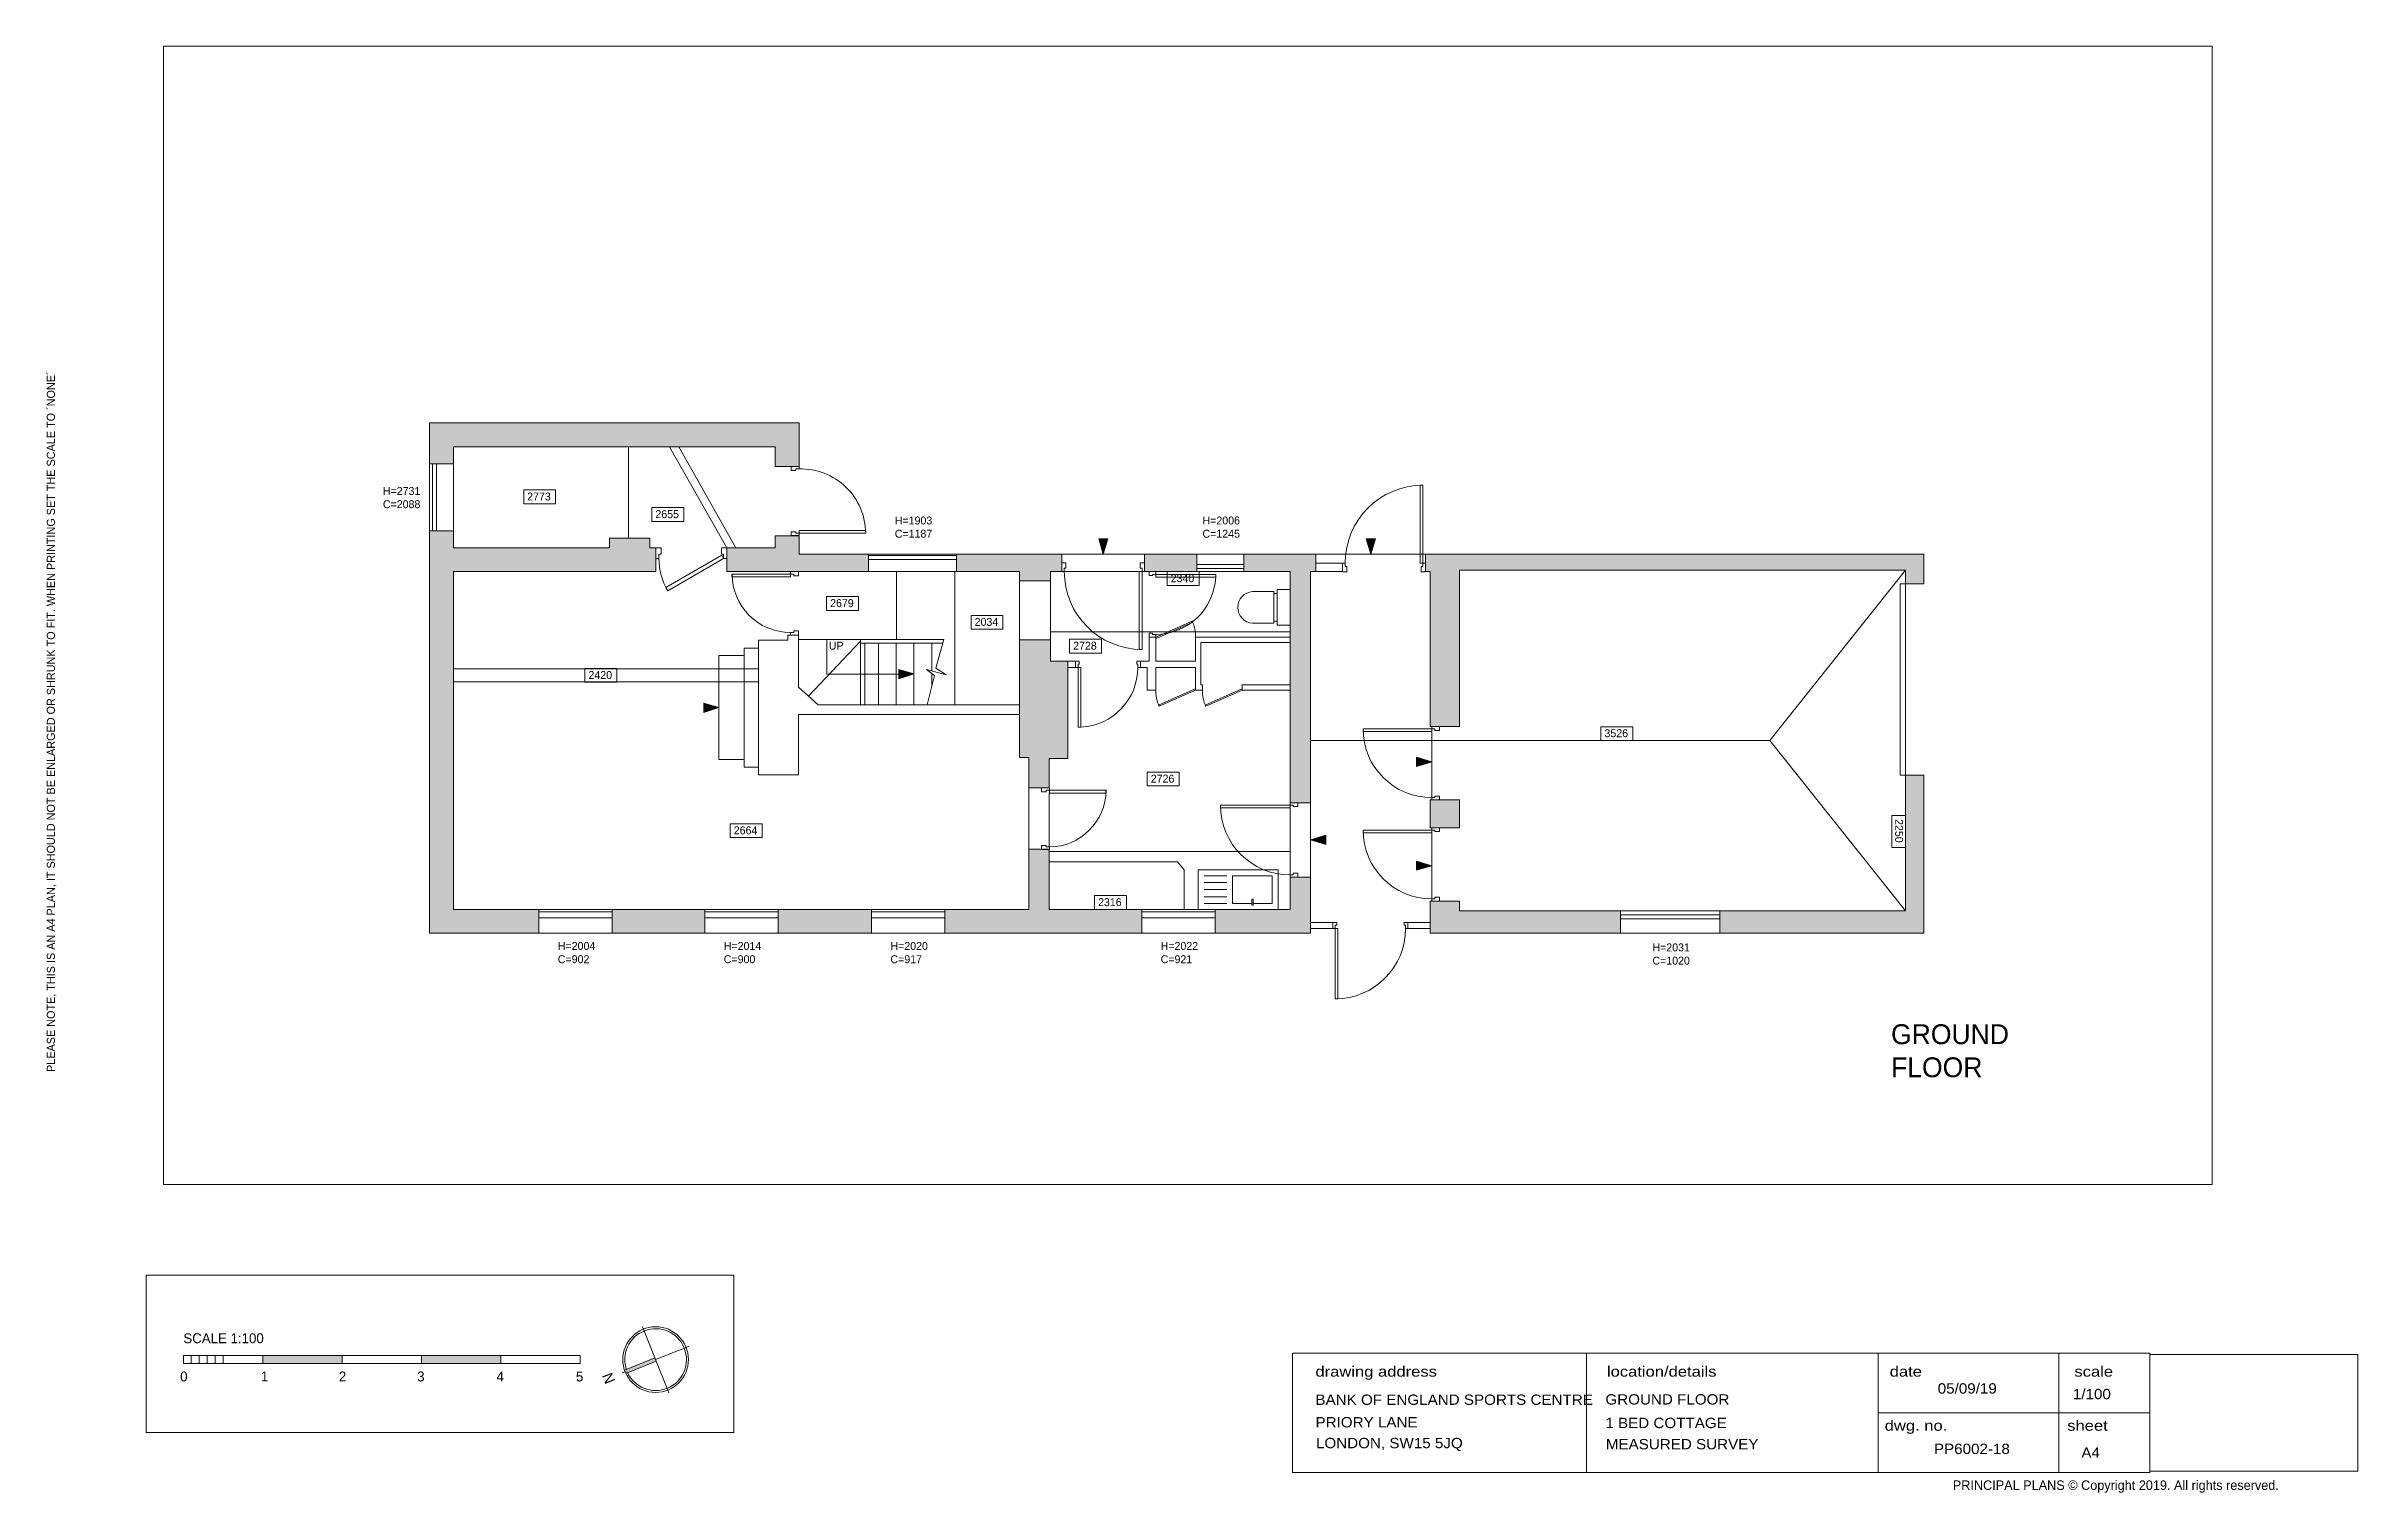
# Paper-space layout '18' of a CAD drawing. Header units: millimetres. Extents: x 27 to 319, y 22 to 204.
# The model-space entities are those that its viewports show. They can reach past a viewport. Long polylines and large blocks are cut down to what shows.
import ezdxf

# ---------------------------------------------------------------- set-up
doc = ezdxf.new("R2010")
doc.units = ezdxf.units.MM
doc.linetypes.add('HIDDENX2', pattern=[0.75, 0.5, -0.25])
for name, color, linetype, lineweight in [('BLOCKS', 8, 'Continuous', 15), ('Ceiling', 45, 'HIDDENX2', 15), ('Ceiling tag', 1, 'Continuous', 15), ('Partitions', 155, 'Continuous', 15), ('principalplans', 7, 'Continuous', 15), ('Stairs', 8, 'Continuous', 15), ('WALLS', 7, 'Continuous', 15), ('Window', 8, 'Continuous', 15)]:
    doc.layers.add(name, color=color, linetype=linetype, lineweight=lineweight)
doc.layers.add('Vport', color=7, linetype='Continuous', lineweight=15, true_color=0x8e84b7, plot=False)
doc.layers.add('Whatch', color=7, linetype='Continuous', lineweight=15, true_color=0xa8a8a8)
doc.styles.add('Century Gothic', font='GOTHIC.TTF')

# ---------------------------------------------------------------- blocks, each defined once
blk = doc.blocks.new('information dox')
at = {"layer": 'WALLS'}
for p, q in [((37.05, 0), (37.05, -15)), ((73.79, 0), (73.79, -15)), ((96.53, 0), (96.53, -15)), ((73.79, -7.49), (108.03, -7.49))]:
    blk.add_line(p, q, dxfattribs=at)
blk.add_lwpolyline([(108.03, 0), (0, 0), (0, -15), (108.03, -15)], close=True, dxfattribs=at)
at = {"layer": 'WALLS', "char_height": 1.3, "width": 19.2507, "attachment_point": 1, "style": 'Century Gothic'}
for s, insert in [('{\\W1.2;drawing address}', (2.88, -1.64)), ('{\\W1.2;location/details}', (39.61, -1.64)), ('{\\W1.2;date}', (75.24, -1.64)), ('{\\W1.2;scale}', (98.51, -1.64)), ('{\\W1.2;dwg. no.}', (74.61, -8.45)), ('{\\W1.2;sheet}', (97.61, -8.45))]:
    blk.add_mtext(s, dxfattribs=dict(at, insert=insert))
at = {"layer": 'WALLS', "style": 'Century Gothic', "width": 1.2}
for tag, p in [('ADDRESS1', (2.88, -6.49)), ('LOCATION1', (39.41, -6.45)), ('DATE', (81.29, -5.07)), ('SCALE', (98.31, -5.78)), ('ADDRESS2', (2.89, -9.33)), ('LOCATION2', (39.4, -9.42)), ('ADDRESS3', (2.94, -11.95)), ('LOCATION3', (39.46, -12.09)), ('JOBNUM', (80.81, -12.68)), ('SIZE', (99.38, -13.15))]:
    blk.add_attdef(tag, p, '', height=1.3, dxfattribs=at)
blk = doc.blocks.new('NORTH100')
at = {"layer": 'WALLS'}
h = blk.add_hatch(color=256, dxfattribs=at)
h.dxf.hatch_style = 1
h.paths.add_polyline_path([(84968, -53269), (84991, -53269), (85013, -53269), (85013, -52856, 0.026765), (84968, -52856)])
at = {"layer": 'principalplans'}
for p, q in [((84968, -52856), (84968, -53269)), ((85013, -52856), (85013, -53269)), ((84577, -53269), (84991, -53269)), ((84991, -53682), (84991, -53269)), ((85404, -53269), (84991, -53269))]:
    blk.add_line(p, q, dxfattribs=at)
blk.add_circle((84991, -53269), 414, dxfattribs=at)
blk.add_arc((84991, -53269), 389, 91.5769, 88.4231, dxfattribs=at)
at = {"layer": 'WALLS'}
for p, q in [((84991, -52855), (84991, -52817)), ((84577, -53269), (84539, -53269)), ((85404, -53269), (85442, -53269)), ((84991, -53682), (84991, -53720))]:
    blk.add_line(p, q, dxfattribs=at)
at = {"layer": 'principalplans', "insert": (84928, -52565), "char_height": 133.97, "width": 1749.52, "attachment_point": 1, "style": 'Century Gothic'}
blk.add_mtext('{\\fCentury Gothic|b0|i0|c0|p34;N}', dxfattribs=at)
blk = doc.blocks.new('door')
at = {"layer": 'BLOCKS'}
for p, q in [((0, 450), (0, -450)), ((0, 450), (34, 450)), ((0, -450), (0, 450)), ((34, -450), (34, 450)), ((-30, -550), (-30, -450)), ((0, -450), (-30, -450)), ((34, -450), (0, -450)), ((0, -491), (0, -450)), ((20, -491), (0, -491)), ((20, -550), (20, -491)), ((880, -491), (900, -491)), ((880, -550), (880, -491)), ((900, -491), (900, -450)), ((900, -450), (930, -450)), ((930, -550), (930, -450)), ((20, -550), (-30, -550)), ((880, -550), (930, -550))]:
    blk.add_line(p, q, dxfattribs=at)
blk.add_arc((0, -450), 900, 0, 90, dxfattribs=at)
blk = doc.blocks.new('DOOR 900')
at = {"layer": 'Whatch'}
blk.add_blockref('door', (-825, 91), dxfattribs=at)
blk = doc.blocks.new('DOOR 840')
at = {"layer": 'BLOCKS'}
for p, q in [((-582, 249), (-582, -591)), ((-582, -591), (-582, 249)), ((-548, 249), (-582, 249)), ((-548, -591), (-548, 248)), ((-612, -691), (-612, -591)), ((-582, -591), (-612, -591)), ((-562, -691), (-612, -691)), ((-548, -591), (-582, -591)), ((-582, -632), (-582, -591)), ((-562, -632), (-582, -632)), ((-562, -691), (-562, -632)), ((208, -632), (228, -632)), ((208, -691), (208, -632)), ((208, -691), (258, -691)), ((228, -632), (228, -591)), ((228, -591), (258, -591)), ((258, -691), (258, -591))]:
    blk.add_line(p, q, dxfattribs=at)
blk.add_arc((-586, -565), 814, 358.1575, 89.7593, dxfattribs=at)
blk = doc.blocks.new('67')
at = {"layer": 'BLOCKS'}
for p, q in [((851158, 55991), (851141, 55961)), ((851669, 55656), (851141, 55961)), ((851158, 55991), (851686, 55686)), ((851046, 55586), (851046, 55686)), ((851076, 55686), (851046, 55686)), ((851076, 55645), (851076, 55686)), ((851669, 55656), (851686, 55686)), ((851686, 55645), (851686, 55686)), ((851686, 55686), (851716, 55686)), ((851716, 55586), (851716, 55686)), ((851096, 55586), (851046, 55586)), ((851096, 55645), (851076, 55645)), ((851096, 55586), (851096, 55645)), ((851666, 55645), (851686, 55645)), ((851666, 55586), (851666, 55645)), ((851666, 55586), (851716, 55586))]:
    blk.add_line(p, q, dxfattribs=at)
blk.add_arc((851686, 55686), 610, 149.9633, 180, dxfattribs=at)
blk = doc.blocks.new('DOOR 710')
at = {"layer": 'BLOCKS'}
for p, q in [((-672, 483), (-672, -227)), ((-672, 483), (-637, 483)), ((-637, -227), (-637, 483)), ((-702, -327), (-702, -227)), ((-672, -227), (-702, -227)), ((-637, -227), (-672, -227)), ((-672, -268), (-672, -227)), ((-652, -268), (-672, -268)), ((-652, -327), (-652, -268)), ((18, -268), (38, -268)), ((18, -327), (18, -268)), ((38, -268), (38, -227)), ((38, -227), (68, -227)), ((68, -327), (68, -227)), ((-652, -327), (-702, -327)), ((18, -327), (68, -327))]:
    blk.add_line(p, q, dxfattribs=at)
blk.add_arc((-675, -231), 713, 0.2779, 89.7221, dxfattribs=at)
blk = doc.blocks.new('72')
at = {"layer": 'BLOCKS'}
for p, q in [((978459, 54961), (978459, 54881)), ((978459, 54961), (978509, 54961)), ((978494, 54881), (978459, 54881)), ((978494, 54920), (978509, 54920)), ((978494, 54881), (978494, 54920)), ((978509, 54920), (978509, 54961)), ((979232, 54961), (979281, 54961)), ((979232, 54920), (979232, 54961)), ((979247, 54920), (979232, 54920)), ((979247, 54920), (979247, 54881)), ((979281, 54881), (979247, 54881)), ((979281, 54961), (979281, 54881))]:
    blk.add_line(p, q, dxfattribs=at)
blk.add_lwpolyline([(978529, 54881), (978529, 54128), (978494, 54128), (978494, 54881)], close=True, dxfattribs=at)
blk.add_arc((978492, 54881), 754, 272.7442, 359.9561, dxfattribs=at)
blk = doc.blocks.new('70')
at = {"layer": 'BLOCKS'}
for p, q in [((976617, 38303), (976840, 38806)), ((976856, 38799), (976633, 38296)), ((976840, 38806), (976856, 38799)), ((976633, 38296), (976617, 38303))]:
    blk.add_line(p, q, dxfattribs=at)
blk.add_arc((976633, 38296), 550, 66.1066, 90, dxfattribs=at)
blk = doc.blocks.new('74')
at = {"layer": 'BLOCKS'}
for p, q in [((979391, 56087), (979471, 56087)), ((979391, 56087), (979391, 56037)), ((979431, 56037), (979391, 56037)), ((979431, 56052), (979431, 56037)), ((979471, 56052), (979431, 56052)), ((979471, 56052), (979471, 56087)), ((979391, 55311), (979391, 55262)), ((979431, 55311), (979391, 55311)), ((979391, 55262), (979471, 55262)), ((979431, 55296), (979431, 55311)), ((979431, 55296), (979471, 55296)), ((979471, 55262), (979471, 55296))]:
    blk.add_line(p, q, dxfattribs=at)
blk.add_lwpolyline([(979471, 56017), (980227, 56017), (980227, 56052), (979471, 56052)], close=True, dxfattribs=at)
blk.add_arc((979471, 56053), 757, 270.0439, 357.2558, dxfattribs=at)
blk = doc.blocks.new('wc')
at = {"layer": 'BLOCKS'}
for p, q in [((36874, 129352), (36874, 129084)), ((37274, 129084), (37274, 129352)), ((37299, 129044), (36849, 129044)), ((36849, 129044), (36849, 128881)), ((36874, 129084), (36899, 129084)), ((36899, 129044), (36899, 129084)), ((36899, 129084), (37249, 129084)), ((37249, 129084), (37249, 129044)), ((37274, 129084), (37249, 129084)), ((37299, 128881), (37299, 129044)), ((36849, 128881), (37299, 128881))]:
    blk.add_line(p, q, dxfattribs=at)
blk.add_arc((37074, 129339), 200, 3.8042, 176.1958, dxfattribs=at)
blk = doc.blocks.new('66')
at = {"layer": 'BLOCKS'}
for p, q in [((845118, 58354), (845118, 57454)), ((845118, 58354), (845153, 58354)), ((845118, 57454), (845118, 58354)), ((845153, 57454), (845153, 58354)), ((845088, 57379), (845088, 57454)), ((845118, 57454), (845088, 57454)), ((845138, 57379), (845088, 57379)), ((845153, 57454), (845118, 57454)), ((845118, 57413), (845118, 57454)), ((845138, 57413), (845118, 57413)), ((845138, 57379), (845138, 57413)), ((845998, 57413), (846018, 57413)), ((845998, 57379), (845998, 57413)), ((845998, 57379), (846048, 57379)), ((846018, 57413), (846018, 57454)), ((846018, 57454), (846048, 57454)), ((846048, 57379), (846048, 57454))]:
    blk.add_line(p, q, dxfattribs=at)
blk.add_arc((845118, 57454), 900, 0, 90, dxfattribs=at)
blk = doc.blocks.new('sink kitchenette')
at = {"layer": 'BLOCKS'}
for p, q in [((38392, 131337), (39402, 131337)), ((38392, 130837), (38392, 131337)), ((38467, 131262), (38752, 131262)), ((38467, 131177), (38752, 131177)), ((38467, 131087), (38752, 131087)), ((39327, 131262), (38827, 131262)), ((38827, 131262), (38827, 130912)), ((39327, 130912), (39327, 131262)), ((39402, 131337), (39402, 130837)), ((39402, 130837), (38392, 130837)), ((38467, 130997), (38752, 130997)), ((38752, 130912), (38467, 130912)), ((38827, 130912), (39069, 130912)), ((39069, 130890), (39069, 130967)), ((39084, 130967), (39069, 130967)), ((39069, 130890), (39084, 130890)), ((39084, 130890), (39084, 130967)), ((39084, 130912), (39327, 130912))]:
    blk.add_line(p, q, dxfattribs=at)

msp = doc.modelspace()

# ---------------------------------------------------------------- hatches: boundary and pattern name
at = {"layer": 'Stairs'}
for points in [[(874069, 143980), (874185, 143980), (874126, 143788)], [(877440, 143980), (877556, 143980), (877497, 143788)], [(871741, 142279), (871549, 142335), (871549, 142220)], [(869284, 141855), (869092, 141912), (869092, 141796)], [(878265, 141172), (878073, 141116), (878073, 141231)], [(876740, 140189), (876933, 140132), (876933, 140248)], [(878265, 139865), (878073, 139808), (878073, 139924)]]:
    msp.add_hatch(color=256, dxfattribs=at).paths.add_polyline_path(points)
at = {"layer": 'WALLS'}
h = msp.add_hatch(color=256, dxfattribs=at)
h.dxf.hatch_style = 1
h.paths.add_polyline_path([(81040, -68924), (81040, -68824), (80040, -68824), (80040, -68924)])
h.paths.add_polyline_path([(82040, -68824), (82040, -68924), (83040, -68924), (83040, -68824)])
at = {"layer": 'Whatch', "ltscale": 2}
h = msp.add_hatch(color=256, dxfattribs=at)
h.dxf.hatch_style = 1
h.paths.add_polyline_path([(870293, 145440), (865639, 145440), (865639, 144926), (865939, 144926), (865939, 145140), (869993, 145140), (869993, 144890), (870293, 144890)])
h.paths.add_polyline_path([(868489, 143868), (868414, 143868), (868414, 143989), (867904, 143989), (867904, 143868), (865939, 143868), (865939, 144080), (865639, 144080), (865639, 139014), (867015, 139014), (867015, 139314), (865939, 139314), (865939, 143568), (868489, 143568)])
h.paths.add_polyline_path([(871169, 143788), (870293, 143788), (870293, 144020), (869993, 144020), (869993, 143868), (869383, 143868), (869383, 143568), (871169, 143568)])
h.paths.add_polyline_path([(873603, 143788), (872277, 143788), (872277, 143568), (873073, 143568), (873073, 143451), (873463, 143451), (873463, 143568), (873603, 143568)])
h.paths.add_polyline_path([(875304, 143788), (874648, 143788), (874648, 143568), (875304, 143568)])
h.paths.add_polyline_path([(876806, 143788), (875896, 143788), (875896, 143568), (876480, 143568), (876480, 140658), (876578, 140658), (876740, 140658), (876740, 143568), (876806, 143568)])
h.paths.add_polyline_path([(878615, 143586), (884237, 143586), (884237, 143413), (884467, 143413), (884467, 143788), (878188, 143788), (878188, 143568), (878245, 143568), (878245, 141617), (878615, 141617)])
h.paths.add_polyline_path([(884467, 141005), (884237, 141005), (884237, 139296), (881896, 139296), (881896, 139014), (884467, 139014)])
h.paths.add_polyline_path([(880642, 139296), (878615, 139296), (878615, 139420), (878245, 139420), (878245, 139014), (880642, 139014)])
h.paths.add_polyline_path([(878615, 140694), (878245, 140694), (878245, 140343), (878615, 140343)])
h.paths.add_polyline_path([(876740, 139721), (876480, 139721), (876480, 139314), (875536, 139314), (875536, 139014), (876740, 139014)])
h.paths.add_polyline_path([(874611, 139314), (873447, 139314), (873447, 140071), (873187, 140071), (873187, 139314), (872131, 139314), (872131, 139014), (874611, 139014)])
h.paths.add_polyline_path([(873682, 142442), (873463, 142442), (873463, 142708), (873073, 142708), (873073, 141228), (873187, 141228), (873187, 140846), (873447, 140846), (873447, 141216), (873682, 141216)])
h.paths.add_polyline_path([(871206, 139314), (870031, 139314), (870031, 139014), (871206, 139014)])
h.paths.add_polyline_path([(869106, 139314), (867940, 139314), (867940, 139014), (869106, 139014)])

# ---------------------------------------------------------------- linework, layer by layer
at = {"layer": 'BLOCKS', "ltscale": 2}
for p, q in [((884237, 143413), (884167, 143413)), ((884167, 143413), (884167, 141005)), ((884237, 143413), (884237, 141005)), ((869784, 142603), (869604, 142603)), ((869604, 142603), (869604, 141105)), ((869784, 141105), (869604, 141105)), ((884237, 141005), (884167, 141005)), ((873447, 139914), (875061, 139914)), ((875146, 139814), (875061, 139914)), ((875146, 139314), (875146, 139814))]:
    msp.add_line(p, q, dxfattribs=at)
at = {"layer": 'Ceiling', "ltscale": 2}
for p, q in [((868144, 145140), (868144, 143989)), ((871522, 143568), (871522, 142713)), ((872258, 143568), (872258, 141889)), ((873073, 143451), (873073, 142708)), ((873463, 143451), (873463, 142708)), ((873636, 143568), (874578, 143568)), ((884237, 143586), (882527, 141441)), ((873463, 142808), (876480, 142808)), ((871122, 142669), (871122, 141889)), ((869784, 142343), (865939, 142343)), ((865939, 142179), (869784, 142179)), ((882527, 141441), (876740, 141441)), ((882527, 141441), (884237, 139296)), ((873187, 140846), (873187, 140071)), ((873447, 140781), (873447, 140101)), ((876480, 139750), (876480, 140595)), ((876480, 140045), (873447, 140045))]:
    msp.add_line(p, q, dxfattribs=at)
at = {"layer": 'Ceiling'}
for points in [[(866824, 144596), (867225, 144596), (867225, 144421), (866824, 144421)], [(868439, 144374), (868841, 144374), (868841, 144200), (868439, 144200)], [(874932, 143568), (875334, 143568), (875334, 143393), (874932, 143393)], [(870640, 143253), (871042, 143253), (871042, 143078), (870640, 143078)], [(872462, 143017), (872863, 143017), (872863, 142843), (872462, 142843)], [(873702, 142717), (874104, 142717), (874104, 142542), (873702, 142542)], [(867595, 142348), (867997, 142348), (867997, 142174), (867595, 142174)], [(880397, 141615), (880799, 141615), (880799, 141441), (880397, 141441)], [(874681, 141043), (875082, 141043), (875082, 140869), (874681, 140869)], [(869426, 140392), (869828, 140392), (869828, 140218), (869426, 140218)], [(884237, 140496), (884237, 140094), (884063, 140094), (884063, 140496)], [(874017, 139488), (874418, 139488), (874418, 139314), (874017, 139314)]]:
    msp.add_lwpolyline(points, close=True, dxfattribs=at)
at = {"layer": 'Partitions', "ltscale": 2}
for p, q in [((868663, 145140), (869383, 143868)), ((868779, 145140), (869499, 143868)), ((870154, 142703), (870154, 142769)), ((870288, 142769), (870154, 142769)), ((870288, 142769), (870288, 142114)), ((874707, 142743), (874707, 142442)), ((874787, 142442), (874787, 142743)), ((876480, 142743), (875290, 142743)), ((875290, 142442), (875290, 142743)), ((869784, 141008), (869784, 142703)), ((869784, 142703), (870154, 142703)), ((873775, 142442), (873682, 142442)), ((874707, 142442), (874597, 142442)), ((875290, 142442), (874787, 142442)), ((875358, 142144), (875358, 142675)), ((876480, 142675), (875358, 142675)), ((873682, 142362), (873775, 142362)), ((874597, 142362), (874680, 142362)), ((874680, 142361), (874680, 142076)), ((874787, 142076), (874787, 142361)), ((874787, 142361), (875290, 142361)), ((875290, 142076), (875290, 142361)), ((875376, 142144), (875358, 142144)), ((875376, 142076), (875376, 142144)), ((876480, 142144), (875879, 142144)), ((875879, 142076), (875879, 142144)), ((870288, 142114), (870533, 141889)), ((873073, 141889), (870533, 141889)), ((874787, 142076), (874680, 142076)), ((875376, 142076), (875290, 142076)), ((876480, 142076), (875879, 142076)), ((873073, 141769), (870288, 141769)), ((870288, 141769), (870288, 141008)), ((870288, 141008), (869784, 141008))]:
    msp.add_line(p, q, dxfattribs=at)
at = {"layer": 'principalplans'}
for p, q in [((84040, -68824), (79040, -68824)), ((79040, -68824), (79040, -68924)), ((79040, -68924), (84040, -68924)), ((79140, -68824), (79140, -68924)), ((79240, -68824), (79240, -68924)), ((79340, -68824), (79340, -68924)), ((79440, -68824), (79440, -68924)), ((79540, -68824), (79540, -68924)), ((80040, -68824), (80040, -68924)), ((81040, -68824), (81040, -68924)), ((82040, -68824), (82040, -68924)), ((83040, -68924), (83040, -68824)), ((83040, -68824), (83040, -68924))]:
    msp.add_line(p, q, dxfattribs=at)
at = {"layer": 'Stairs'}
for p, q in [((874069, 143980), (874185, 143980)), ((874069, 143980), (874126, 143788)), ((874185, 143980), (874126, 143788)), ((877440, 143980), (877556, 143980)), ((877440, 143980), (877497, 143788)), ((877556, 143980), (877497, 143788)), ((870645, 142713), (870645, 142278)), ((872018, 142354), (872119, 142713)), ((870645, 142278), (871549, 142278)), ((871549, 142335), (871549, 142220)), ((871549, 142335), (871741, 142279)), ((871549, 142220), (871741, 142279)), ((871999, 142261), (871898, 142334)), ((871898, 142334), (872147, 142269)), ((871906, 141889), (871999, 142261)), ((872147, 142269), (872018, 142354)), ((869092, 141912), (869092, 141796)), ((869092, 141912), (869284, 141855)), ((869092, 141796), (869284, 141855)), ((878265, 141555), (878265, 140722)), ((878073, 141116), (878073, 141231)), ((878073, 141231), (878265, 141172)), ((878073, 141116), (878265, 141172)), ((876740, 140658), (876740, 139721)), ((876933, 140248), (876740, 140189)), ((876933, 140132), (876740, 140189)), ((876933, 140132), (876933, 140248)), ((878265, 139448), (878265, 140281)), ((878073, 139808), (878073, 139924)), ((878073, 139924), (878265, 139865)), ((878073, 139808), (878265, 139865))]:
    msp.add_line(p, q, dxfattribs=at)
at = {"layer": 'Stairs', "ltscale": 2}
for p, q in [((873603, 143788), (874648, 143788)), ((876806, 143788), (878188, 143788)), ((869284, 141201), (869284, 142510)), ((869284, 142510), (869604, 142510)), ((870288, 142713), (872119, 142713)), ((871068, 142692), (870411, 142001)), ((871068, 141889), (871068, 142713)), ((872106, 142669), (871068, 142669)), ((871293, 141889), (871293, 142669)), ((871517, 141889), (871517, 142669)), ((871741, 141889), (871741, 142669)), ((871966, 142316), (871966, 142669)), ((871966, 142126), (871966, 142285)), ((869284, 141201), (869604, 141201))]:
    msp.add_line(p, q, dxfattribs=at)
at = {"layer": 'WALLS', "ltscale": 2}
for p, q in [((865939, 145140), (869993, 145140)), ((865939, 145140), (865939, 144926)), ((869993, 144890), (869993, 145140)), ((865939, 144926), (865639, 144926)), ((870293, 144890), (869993, 144890)), ((865939, 144080), (865639, 144080)), ((865939, 144080), (865939, 143868)), ((867904, 143868), (867904, 143989)), ((867904, 143989), (868414, 143989)), ((868414, 143989), (868414, 143868)), ((869993, 143868), (869993, 144020)), ((870293, 144020), (869993, 144020)), ((865939, 143868), (867904, 143868)), ((868414, 143868), (868489, 143868)), ((868489, 143868), (868489, 143568)), ((869383, 143868), (869993, 143868)), ((869383, 143868), (869383, 143568)), ((871169, 143568), (871169, 143788)), ((872277, 143568), (872277, 143788)), ((873603, 143568), (873603, 143788)), ((874648, 143568), (874648, 143788)), ((875304, 143568), (875304, 143788)), ((875896, 143568), (875896, 143788)), ((876806, 143568), (876806, 143788)), ((878188, 143788), (878188, 143568)), ((868489, 143568), (865939, 143568)), ((865939, 143568), (865939, 139314)), ((871169, 143568), (869383, 143568)), ((873073, 143568), (872277, 143568)), ((873073, 143451), (873073, 143568)), ((873463, 143451), (873073, 143451)), ((873603, 143568), (873463, 143568)), ((873463, 143568), (873463, 143451)), ((875304, 143568), (874648, 143568)), ((876480, 143568), (875896, 143568)), ((876480, 143568), (876480, 140658)), ((876740, 143568), (876740, 140658)), ((876740, 143568), (876806, 143568)), ((878188, 143568), (878245, 143568)), ((878245, 143568), (878245, 141617)), ((878615, 143586), (878615, 141617)), ((884237, 143586), (878615, 143586)), ((884237, 143586), (884237, 143413)), ((884237, 143413), (884467, 143413)), ((873463, 142708), (873073, 142708)), ((873073, 142708), (873073, 141228)), ((873463, 142708), (873463, 142442)), ((873463, 142442), (873682, 142442)), ((873682, 141216), (873682, 142442)), ((878615, 141617), (878245, 141617)), ((873187, 141228), (873073, 141228)), ((873187, 140846), (873187, 141228)), ((873447, 141216), (873447, 140846)), ((873447, 141216), (873682, 141216)), ((884237, 141005), (884237, 139296)), ((884237, 141005), (884467, 141005)), ((873187, 140846), (873447, 140846)), ((878245, 140694), (878245, 140343)), ((878615, 140694), (878245, 140694)), ((878615, 140694), (878615, 140343)), ((876480, 140658), (876740, 140658)), ((878615, 140343), (878245, 140343)), ((873187, 139314), (873187, 140071)), ((873187, 140071), (873447, 140071)), ((873447, 140071), (873447, 139314)), ((876480, 139721), (876480, 139314)), ((876480, 139721), (876740, 139721)), ((876740, 139721), (876740, 139014)), ((865939, 139314), (867015, 139314)), ((867015, 139314), (867015, 139014)), ((867940, 139314), (867940, 139014)), ((867940, 139314), (869106, 139314)), ((869106, 139314), (869106, 139014)), ((870031, 139314), (870031, 139014)), ((870031, 139314), (871206, 139314)), ((871206, 139314), (871206, 139014)), ((872131, 139314), (872131, 139014)), ((872131, 139314), (873187, 139314)), ((873447, 139314), (874611, 139314)), ((874611, 139314), (874611, 139014)), ((875536, 139314), (875536, 139014)), ((875536, 139314), (876480, 139314)), ((878245, 139420), (878245, 139014)), ((878615, 139420), (878245, 139420)), ((878615, 139420), (878615, 139296)), ((880642, 139296), (878615, 139296)), ((880642, 139296), (880642, 139014)), ((884237, 139296), (881896, 139296)), ((881896, 139296), (881896, 139014))]:
    msp.add_line(p, q, dxfattribs=at)
at = {"layer": 'WALLS'}
msp.add_line((84040, -68924), (84040, -68824), dxfattribs=at)
at = {"layer": 'Whatch', "ltscale": 2}
for p, q in [((865639, 145440), (870293, 145440)), ((865639, 145440), (865639, 139014)), ((870293, 144890), (870293, 145440)), ((865677, 144926), (865677, 144080)), ((870293, 143788), (870293, 144020)), ((870293, 143788), (873603, 143788)), ((871169, 143772), (872277, 143772)), ((874648, 143788), (876806, 143788)), ((875304, 143656), (875896, 143656)), ((878188, 143788), (884467, 143788)), ((884467, 143788), (884467, 143413)), ((884467, 141005), (884467, 139014)), ((865639, 139014), (876740, 139014)), ((867940, 139209), (867015, 139209)), ((870031, 139209), (869106, 139209)), ((872131, 139209), (871206, 139209)), ((875536, 139209), (874611, 139209)), ((877019, 139076), (876740, 139076)), ((878245, 139076), (877966, 139076)), ((878245, 139014), (884467, 139014)), ((880642, 139195), (881896, 139195))]:
    msp.add_line(p, q, dxfattribs=at)
at = {"layer": 'Window', "ltscale": 2}
for p, q in [((865727, 144926), (865727, 144080)), ((865939, 144926), (865939, 144080)), ((871169, 143722), (872277, 143722)), ((875304, 143606), (875896, 143606)), ((876806, 143676), (877143, 143676)), ((871169, 143568), (872277, 143568)), ((875304, 143568), (875896, 143568)), ((877143, 143568), (876806, 143568)), ((867940, 139314), (867015, 139314)), ((867940, 139284), (867015, 139284)), ((870031, 139314), (869106, 139314)), ((870031, 139284), (869106, 139284)), ((872131, 139314), (871206, 139314)), ((872131, 139284), (871206, 139284)), ((875536, 139314), (874611, 139314)), ((875536, 139284), (874611, 139284)), ((880642, 139296), (881896, 139296)), ((880642, 139245), (881896, 139245)), ((877019, 139150), (876740, 139150)), ((878245, 139150), (877966, 139150))]:
    msp.add_line(p, q, dxfattribs=at)

# ---------------------------------------------------------------- block references
at = {"layer": 'BLOCKS', "xscale": -1}
for name, p, rotation in [('DOOR 840', (870884, 144633), 270), ('wc', (1005361, 180192), 90)]:
    msp.add_blockref(name, p, dxfattribs=dict(at, rotation=rotation))
at = {"layer": 'BLOCKS', "xscale": -1.088541666666667, "yscale": 1.088541666666667, "zscale": 1.088541666666667}
msp.add_blockref('DOOR 900', (877257, 144067), dxfattribs=at)
at = {"layer": 'BLOCKS'}
for name, p, xscale, yscale, zscale, rotation in [('DOOR 900', (873717, 143177), 1.088541666666667, 1.088541666666667, 1.088541666666667, 180), ('DOOR 710', (869949, 142840), -1.037116212690316, 1.037116212690316, 1.037116212690316, 90), ('DOOR 900', (877920, 140794), -0.9614583333333302, 0.9614583333333302, 0.9614583333333302, 90), ('DOOR 710', (873676, 140139), 1.006493506493468, 1.006493506493468, 1.006493506493468, 270), ('DOOR 900', (876130, 139823), -0.9760416666666406, 0.9760416666666406, 0.9760416666666406, 90), ('DOOR 900', (877920, 139520), -0.9614583333333302, 0.9614583333333302, 0.9614583333333302, 90)]:
    msp.add_blockref(name, p, dxfattribs=dict(at, xscale=xscale, yscale=yscale, zscale=zscale, rotation=rotation))
msp.add_blockref('sink kitchenette', (836930, 8477), dxfattribs=at)
at = {"layer": 'BLOCKS', "rotation": 111.8181490813958}
msp.add_blockref('NORTH100', (67125, -167575), dxfattribs=at)
at = {"layer": 'WALLS'}
for name, p, xscale, yscale, zscale, rotation in [('67', (-267086, 218037), -1.334328358208954, 1.334328358208954, 1.334328358208954, 180), ('70', (839764, -750433), -0.9145454545452861, 0.9145454545452861, 0.9145454545452861, 270), ('70', (910314, 1035251), -0.9145454545452861, 0.9145454545452861, 0.9145454545452861, 90), ('70', (910902, 1035251), -0.9145454545452861, 0.9145454545452861, 0.9145454545452861, 90), ('66', (43561, 195739), -0.9862385321102421, 0.9862385321102421, 0.9862385321102421, 180)]:
    msp.add_blockref(name, p, dxfattribs=dict(at, xscale=xscale, yscale=yscale, zscale=zscale, rotation=rotation))
for name in ['74', '72']:
    msp.add_blockref(name, (-104684, 87481), dxfattribs=at)

# ---------------------------------------------------------------- texts
at = {"layer": 'Ceiling', "char_height": 100, "width": 730.14, "attachment_point": 1, "style": 'Century Gothic'}
for s, insert in [('2773', (866868, 144564)), ('2655', (868483, 144342)), ('2340', (874976, 143535)), ('2679', (870685, 143221)), ('2034', (872506, 142985)), ('2728', (873747, 142685)), ('2420', (867640, 142316)), ('3526', (880442, 141583)), ('2726', (874725, 141011)), ('2664', (869471, 140360)), ('2316', (874061, 139456))]:
    msp.add_mtext(s, dxfattribs=dict(at, insert=insert))
at = {"layer": 'Ceiling', "insert": (884205, 140452), "char_height": 100, "width": 730.14, "attachment_point": 1, "rotation": 270, "style": 'Century Gothic'}
msp.add_mtext('2250', dxfattribs=at)
at = {"layer": 'Ceiling tag', "char_height": 100, "width": 730.14, "attachment_point": 1, "style": 'Century Gothic'}
for s, insert in [('H=2731\\PC=2088', (865050, 144634)), ('H=1903\\PC=1187', (871500, 144262)), ('H=2006\\PC=1245', (875377, 144262)), ('H=2004\\PC=902', (867254, 138904)), ('H=2014\\PC=900', (869345, 138904)), ('H=2020\\PC=917', (871445, 138904)), ('H=2022\\PC=921', (874850, 138904)), ('H=2031\\PC=1020', (881046, 138886))]:
    msp.add_mtext(s, dxfattribs=dict(at, insert=insert))
at = {"layer": 'principalplans', "char_height": 125, "attachment_point": 1, "style": 'Century Gothic'}
for s, insert, width in [('{\\fCentury Gothic|b0|i0|c0|p34;SCALE 1:100}', (79040, -68543), 1632.34), ('{\\fCentury Gothic|b0|i0|c0|p34;0}', (79000, -69024), 1370), ('{\\fCentury Gothic|b0|i0|c0|p34;1}', (80016, -69024), 1370), ('{\\fCentury Gothic|b0|i0|c0|p34;2}', (80999, -69024), 1370), ('{\\fCentury Gothic|b0|i0|c0|p34;3}', (81986, -69024), 1370), ('{\\fCentury Gothic|b0|i0|c0|p34;4}', (82986, -69024), 1370), ('{\\fCentury Gothic|b0|i0|c0|p34;5}', (83986, -69024), 1370)]:
    msp.add_mtext(s, dxfattribs=dict(at, insert=insert, width=width))
at = {"layer": 'Stairs', "insert": (870669, 142686), "char_height": 100, "width": 1430, "attachment_point": 1, "style": 'Century Gothic'}
msp.add_mtext('UP', dxfattribs=at)
at = {"layer": 'WALLS', "insert": (884053, 137868), "char_height": 250, "width": 1910, "attachment_point": 1, "style": 'Century Gothic'}
msp.add_mtext('{\\fCentury Gothic|b0|i0|c0|p34;GROUND FLOOR}', dxfattribs=at)

psp = doc.layouts.new('18')

# ---------------------------------------------------------------- block references
at = {"layer": 'WALLS'}
ref = psp.add_blockref('information dox', (184.41, 39.63), dxfattribs=at)
ref.add_attrib('SIZE', 'A4', (283.8, 26.48), dxfattribs={"height": 1.3, "style": 'Century Gothic', "width": 1.1})
ref.add_attrib('SCALE', '1/100', (282.73, 33.85), dxfattribs={"height": 1.3, "style": 'Century Gothic', "width": 1.1})
ref.add_attrib('JOBNUM', 'PP6002-18', (265.22, 26.95), dxfattribs={"height": 1.3, "style": 'Century Gothic', "width": 1.1})
ref.add_attrib('DATE', '05/09/19', (265.7, 34.56), dxfattribs={"height": 1.3, "style": 'Century Gothic', "width": 1.1})
ref.add_attrib('LOCATION3', 'MEASURED SURVEY', (223.88, 27.54), dxfattribs={"height": 1.3, "style": 'Century Gothic', "width": 1.1})
ref.add_attrib('LOCATION2', '1 BED COTTAGE', (223.82, 30.21), dxfattribs={"height": 1.3, "style": 'Century Gothic', "width": 1.1})
ref.add_attrib('LOCATION1', 'GROUND FLOOR', (223.83, 33.18), dxfattribs={"height": 1.3, "style": 'Century Gothic', "width": 1.1})
ref.add_attrib('ADDRESS3', 'LONDON, SW15 5JQ', (187.36, 27.68), dxfattribs={"height": 1.3, "style": 'Century Gothic', "width": 1.1})
ref.add_attrib('ADDRESS2', 'PRIORY LANE', (187.3, 30.3), dxfattribs={"height": 1.3, "style": 'Century Gothic', "width": 1.1})
ref.add_attrib('ADDRESS1', 'BANK OF ENGLAND SPORTS CENTRE', (187.29, 33.14), dxfattribs={"height": 1.3, "style": 'Century Gothic', "width": 1.1})

# ---------------------------------------------------------------- texts
at = {"layer": 'principalplans', "style": 'Century Gothic'}
psp.add_text('PRINCIPAL PLANS © Copyright 2019. All rights reserved. ', height=1.1932, dxfattribs=at).set_placement((267.6, 22.43))
at = {"layer": 'principalplans', "insert": (27.44, 75.06), "char_height": 1.02, "width": 129.8566, "attachment_point": 1, "rotation": 90, "style": 'Century Gothic'}
psp.add_mtext('PLEASE NOTE, THIS IS AN A4 PLAN, IT SHOULD NOT BE ENLARGED OR SHRUNK TO FIT. WHEN PRINTING SET THE SCALE TO ´NONE´', dxfattribs=at)

# ---------------------------------------------------------------- viewports
at = {"layer": 'Vport'}
psp.add_viewport(center=(171.22, 132.56), size=(258.14, 143.3157), view_center_point=(875193.19, 143017.55), view_height=14331.5737, dxfattribs=at)
for center, size, view_center_point, view_height, status in [((76.99, 39.58), (74.05, 19.809), (82274.34, -68799.88), 1980.8993, 3), ((305.53, 32.13), (26.18, 14.6678), (89214.3, 85814.33), 3529.0474, 4)]:
    psp.add_viewport(center=center, size=size, view_center_point=view_center_point, view_height=view_height, status=status, dxfattribs=at)

doc.saveas('drawing.dxf')
